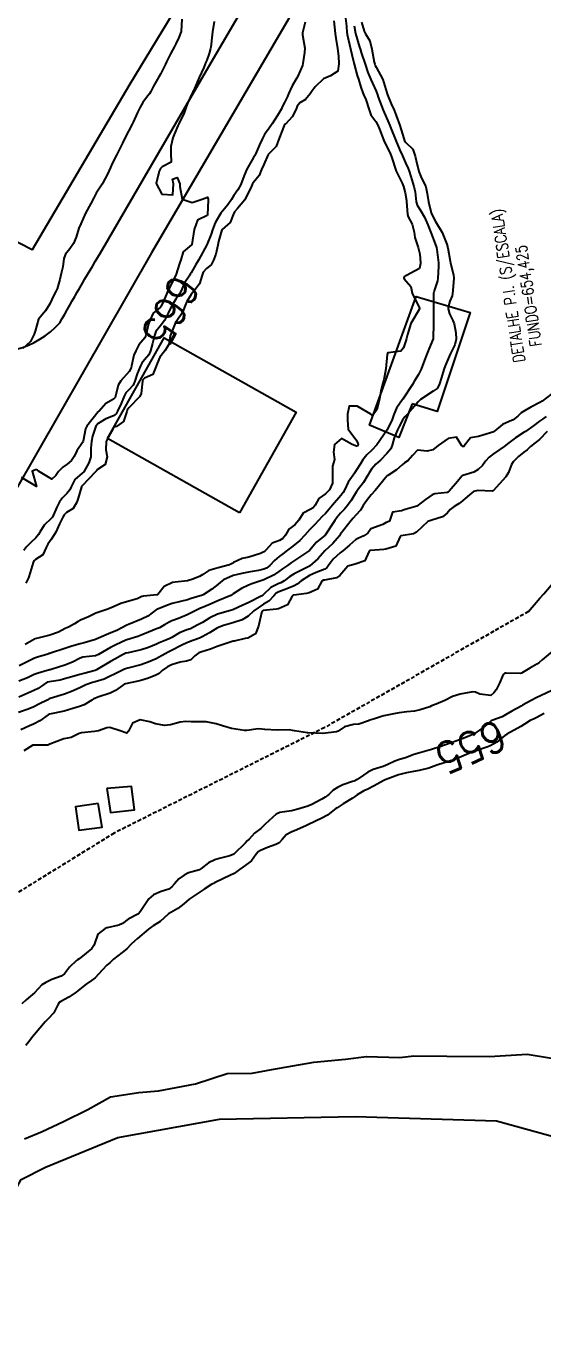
# Model space of a CAD drawing. Header units: metres. Extents: x 292545 to 299085, y 7450245 to 7463078.
# Drawn here: x 296554.7 to 296622.6, y 7461108.6 to 7461279.8 of the extents above; entities that cross this region are included whole.
import ezdxf
from ezdxf.enums import TextEntityAlignment as Align

# ---------------------------------------------------------------- set-up
doc = ezdxf.new("R2010")
doc.units = ezdxf.units.M
doc.linetypes.add('DASHED', pattern=[0.75, 0.5, -0.25])
for name, color, linetype in [('Cotas', 45, 'Continuous'), ('Curvas de Nivel 1m', 11, 'Continuous'), ('Curvas de Nivel 5m', 15, 'Continuous'), ('Edificações', 30, 'Continuous'), ('Hidrografia', 140, 'Continuous'), ('TEXTO', 45, 'Continuous'), ('Vias Primárias', 230, 'Continuous'), ('Vias Secundárias', 230, 'DASHED')]:
    doc.layers.add(name, color=color, linetype=linetype)
doc.styles.add('ROMANS', font='romans', dxfattribs={"height": 0.2})
doc.styles.add('Style-STANDARD', font='STANDARD.shx')

msp = doc.modelspace()

# ---------------------------------------------------------------- linework, layer by layer
at = {"layer": 'Curvas de Nivel 1m', "flags": 128}
for points, elevation in [([(296598.81, 7461280.25), (296599.13, 7461279.09), (296599.33, 7461278.75), (296599.87, 7461277.83), (296600.14, 7461276.74), (296600.47, 7461275.01), (296600.55, 7461274.73), (296600.6, 7461274.59), (296600.74, 7461274.34), (296601.59, 7461272.72), (296601.99, 7461271.44), (296602.2, 7461270.72), (296602.69, 7461269.54), (296603.07, 7461268.71), (296603.36, 7461268.01), (296603.83, 7461266.7), (296604.35, 7461264.97), (296604.45, 7461264.69), (296604.62, 7461264.44), (296605.53, 7461263.59), (296605.86, 7461262.67), (296605.99, 7461262.07), (296606.33, 7461260.66), (296606.57, 7461259.99), (296607.23, 7461258.65), (296607.43, 7461257.77), (296607.59, 7461256.65), (296607.95, 7461255.21), (296608.19, 7461254.64), (296608.5, 7461254.09), (296609.39, 7461252.63), (296610, 7461251.09), (296610.12, 7461250.62), (296610.44, 7461248.88), (296610.48, 7461248.62), (296610.87, 7461247.07), (296610.93, 7461246.61), (296610.78, 7461244.99), (296610.74, 7461244.61), (296610.69, 7461244.32), (296610.38, 7461243.61), (296610.16, 7461242.83), (296610.16, 7461242.62), (296610.36, 7461241.94), (296610.8, 7461241.07), (296610.95, 7461240.61), (296611.18, 7461239.46), (296611.24, 7461238.61), (296611.07, 7461237.85), (296610.43, 7461236.62), (296610.29, 7461236.34), (296609.78, 7461235.12), (296609.62, 7461234.63), (296609.3, 7461233.58), (296609.01, 7461232.63), (296608.74, 7461232.14), (296608.23, 7461231.76), (296606.53, 7461230.67), (296606.22, 7461230.37), (296605.44, 7461229.45), (296604.77, 7461228.68), (296604.5, 7461228.39), (296604.19, 7461227.98), (296603.73, 7461227.14), (296603.53, 7461226.7), (296603.09, 7461225.63), (296602.82, 7461224.7), (296602.63, 7461224.22), (296602.14, 7461223.59), (296601.28, 7461222.72), (296600.69, 7461222.17), (296600.11, 7461221.53), (296599.8, 7461221.05), (296599.63, 7461220.74), (296599.06, 7461219.78), (296598.25, 7461218.76), (296598.17, 7461218.67), (296598.08, 7461218.51), (296597.44, 7461217.4), (296596.97, 7461216.77), (296596.54, 7461216.29), (296596.05, 7461215.74), (296595.6, 7461215.23), (296595.27, 7461214.79), (296594.01, 7461212.84), (296592.9, 7461211.92), (296591.98, 7461210.86), (296589.97, 7461209.53), (296589.58, 7461209.25), (296589.06, 7461208.87), (296588.41, 7461208.42), (296587.95, 7461208.07), (296587.25, 7461207.59), (296585.94, 7461206.98), (296585.7, 7461206.9), (296584.39, 7461206.47), (296583.93, 7461206.27), (296583.03, 7461205.84), (296581.92, 7461205.17), (296581.8, 7461205.07), (296581.61, 7461204.95), (296579.91, 7461204.22), (296579.05, 7461203.84), (296577.9, 7461203.35), (296577.65, 7461203.25), (296577.12, 7461203.01), (296576.31, 7461202.59), (296575.89, 7461202.38), (296574.76, 7461201.92), (296573.88, 7461201.59), (296573.51, 7461201.42), (296572.91, 7461201.06), (296572.24, 7461200.7), (296571.86, 7461200.53), (296570.82, 7461200.12), (296569.85, 7461199.72), (296569.4, 7461199.54), (296567.96, 7461199.12), (296567.84, 7461199.07), (296566.52, 7461198.44), (296565.83, 7461198.08), (296564.22, 7461197.16), (296563.82, 7461197.02), (296562.18, 7461196.83), (296561.82, 7461196.71), (296560.84, 7461196.17), (296559.81, 7461195.76), (296558.16, 7461195.23), (296557.88, 7461195.16), (296557.8, 7461195.14), (296556.31, 7461194.74), (296555.79, 7461194.53), (296554.92, 7461194.13), (296553.78, 7461193.67)], 661), ([(296597.82, 7461279.78), (296597.99, 7461278.77), (296598.53, 7461277), (296598.61, 7461276.76), (296598.77, 7461276.29), (296599.26, 7461274.75), (296599.63, 7461273.65), (296600.03, 7461272.74), (296600.25, 7461272.27), (296600.71, 7461271.22), (296600.9, 7461270.73), (296601, 7461270.42), (296601.63, 7461268.72), (296602.37, 7461267), (296602.51, 7461266.71), (296602.65, 7461266.36), (296603.32, 7461264.7), (296603.84, 7461263.46), (296604.17, 7461262.69), (296604.59, 7461261.78), (296604.93, 7461261.03), (296605.05, 7461260.68), (296605.28, 7461259.97), (296605.69, 7461258.67), (296605.83, 7461257.96), (296605.98, 7461256.67), (296606.1, 7461256.24), (296606.52, 7461255.59), (296607.07, 7461254.65), (296607.52, 7461253.62), (296607.89, 7461252.65), (296608.47, 7461251.15), (296608.65, 7461250.64), (296608.71, 7461250.39), (296608.9, 7461248.64), (296608.92, 7461248.14), (296608.82, 7461246.64), (296608.76, 7461246.29), (296608.4, 7461245.11), (296608.28, 7461244.76), (296608.26, 7461244.64), (296608.26, 7461242.75), (296608.26, 7461242.64), (296608.26, 7461240.73), (296608.26, 7461240.64), (296608.22, 7461238.75), (296608.19, 7461238.64), (296607.64, 7461237.31), (296607.38, 7461236.65), (296607.08, 7461235.86), (296606.64, 7461234.66), (296606.52, 7461234.4), (296606.26, 7461233.96), (296605.77, 7461233.14), (296605.48, 7461232.67), (296604.22, 7461230.74), (296604.21, 7461230.71), (296604.19, 7461230.69), (296603.38, 7461229.53), (296603.06, 7461228.7), (296602.83, 7461228.07), (296602.17, 7461226.71), (296600.8, 7461224.73), (296600.15, 7461224.03), (296599.48, 7461223.41), (296598.98, 7461222.75), (296598.66, 7461222.22), (296598.11, 7461221.37), (296597.86, 7461221.01), (296597.68, 7461220.76), (296597.06, 7461219.8), (296596.55, 7461218.78), (296596.39, 7461218.47), (296596.08, 7461218.08), (296594.99, 7461216.8), (296594.56, 7461216.29), (296594.05, 7461215.71), (296593.6, 7461215.26), (296593.17, 7461214.82), (296592.63, 7461214.22), (296592.02, 7461213.59), (296591.33, 7461212.84), (296590.68, 7461212.17), (296589.99, 7461211.59), (296589.58, 7461211.27), (296589.06, 7461210.87), (296588.45, 7461210.4), (296587.97, 7461210.05), (296587.34, 7461209.51), (296586.74, 7461208.89), (296586.31, 7461208.54), (296585.96, 7461208.38), (296585.28, 7461208.23), (296583.95, 7461208.01), (296583.05, 7461207.84), (296581.95, 7461207.55), (296580.68, 7461206.97), (296580.25, 7461206.66), (296579.93, 7461206.38), (296579.14, 7461205.77), (296577.97, 7461205), (296577.93, 7461204.98), (296577.91, 7461204.97), (296576.4, 7461204.53), (296575.91, 7461204.37), (296575, 7461204.13), (296573.9, 7461203.87), (296573.3, 7461203.65), (296571.89, 7461203.09), (296571.88, 7461203.09), (296571.86, 7461203.07), (296570.73, 7461202.23), (296569.88, 7461201.8), (296568.16, 7461201.12), (296567.96, 7461201.03), (296567.87, 7461200.99), (296566.64, 7461200.35), (296565.86, 7461200.01), (296565.23, 7461199.78), (296563.93, 7461199.17), (296563.84, 7461199.13), (296562.34, 7461198.69), (296561.84, 7461198.58), (296560.74, 7461198.29), (296559.83, 7461197.96), (296557.92, 7461197.33), (296557.82, 7461197.31), (296557.77, 7461197.3), (296557.58, 7461197.24), (296556.23, 7461196.84), (296555.82, 7461196.68), (296554.87, 7461196.21), (296553.81, 7461195.7)], 662), ([(296579.43, 7461280.36), (296579.22, 7461278.99), (296579.19, 7461278.59), (296579.01, 7461276.99), (296578.97, 7461276.79), (296578.76, 7461276.16), (296578.45, 7461275.29), (296578.35, 7461275), (296578.06, 7461274.32), (296577.47, 7461273.01), (296576.71, 7461271.26), (296576.63, 7461271.1), (296576.6, 7461271.02), (296575.99, 7461269.72), (296575.73, 7461269.03), (296575.46, 7461268.24), (296574.84, 7461267.04), (296574.77, 7461266.92), (296574.65, 7461266.65), (296574.17, 7461265.51), (296574.02, 7461265.05), (296573.76, 7461263.91), (296573.74, 7461263.05), (296573.77, 7461261.87), (296572.58, 7461261.27), (296572.4, 7461261.06), (296572.19, 7461260.68), (296571.8, 7461259.07), (296572.54, 7461257.67), (296574.01, 7461257.58), (296574.11, 7461259.04), (296573.97, 7461259.65), (296574.57, 7461259.84), (296574.91, 7461259.04), (296574.93, 7461258.66), (296575.24, 7461257.03), (296576.53, 7461256.55), (296577.86, 7461257), (296578.54, 7461257.26), (296578.65, 7461256.99), (296578.65, 7461256.87), (296578.57, 7461254.99), (296578.56, 7461254.94), (296578.51, 7461254.88), (296577.25, 7461254.26), (296576.81, 7461253.02), (296576.5, 7461251.06), (296576.49, 7461251.02), (296576.46, 7461250.99), (296575.37, 7461250.11), (296575.04, 7461249.03), (296574.9, 7461248.57), (296574.41, 7461247.04), (296573.4, 7461245.05), (296572.68, 7461243.37), (296572.53, 7461243.07), (296572.47, 7461242.97), (296572.37, 7461242.82), (296571.41, 7461242.03), (296570.97, 7461241.08), (296570.81, 7461240.61), (296570.44, 7461239.09), (296570.41, 7461239), (296570.32, 7461238.8), (296569.53, 7461237.88), (296569.12, 7461237.1), (296568.9, 7461236.49), (296568.59, 7461235.11), (296568.52, 7461234.85), (296568.27, 7461234.37), (296567.15, 7461233.13), (296566.8, 7461232.58), (296566.47, 7461231.14), (296566.41, 7461230.95), (296566.22, 7461230.73), (296565.22, 7461230.15), (296564.32, 7461229.16), (296564.25, 7461229.11), (296564.2, 7461229.07), (296562.71, 7461227.18), (296562.54, 7461226.82), (296562.2, 7461225.19), (296562.15, 7461225.02), (296561.39, 7461223.95), (296561.04, 7461223.2), (296560.68, 7461222.65), (296560.12, 7461222.17), (296559.53, 7461221.8), (296558.97, 7461221.22), (296558.63, 7461220.7), (296558.1, 7461220.22), (296556.37, 7461221.26), (296556.24, 7461221.38), (296556.11, 7461221.45), (296555.94, 7461221.44), (296555.54, 7461221.27), (296556.08, 7461219.26), (296554.1, 7461220.45)], 666), ([(296575.17, 7461280.68), (296575.08, 7461279.04), (296575.02, 7461278.81), (296574.79, 7461278.26), (296574.41, 7461277.41), (296574.23, 7461277.05), (296573.71, 7461276.1), (296573.19, 7461275.06), (296573.05, 7461274.75), (296572.74, 7461274.12), (296572.37, 7461273.42), (296572.18, 7461273.07), (296571.48, 7461271.85), (296571.05, 7461271.08), (296570.92, 7461270.87), (296570.69, 7461270.56), (296570.05, 7461269.73), (296569.71, 7461269.1), (296569.38, 7461268.39), (296568.77, 7461267.11), (296568.73, 7461267.03), (296568.65, 7461266.86), (296567.76, 7461265.12), (296567.39, 7461264.36), (296566.79, 7461263.14), (296566.6, 7461262.78), (296566.03, 7461261.7), (296565.8, 7461261.15), (296565.41, 7461260.31), (296564.82, 7461259.16), (296564.73, 7461258.99), (296564.56, 7461258.7), (296563.93, 7461257.78), (296563.61, 7461257.17), (296563.24, 7461256.46), (296562.51, 7461255.18), (296561.92, 7461253.76), (296561.67, 7461253.19), (296561.3, 7461252.03), (296560.97, 7461251.2), (296560.46, 7461250.47), (296559.89, 7461249.77), (296559.7, 7461249.22), (296559.54, 7461248.11), (296559.35, 7461247.22), (296559.16, 7461246.47), (296558.79, 7461245.23), (296558.67, 7461244.95), (296558.38, 7461244.4), (296557.82, 7461243.24), (296557.27, 7461242.34), (296556.34, 7461241.26), (296555.93, 7461239.66), (296555.8, 7461239.27), (296555.29, 7461238.29), (296554.3, 7461237.38)], 667), ([(296596.7, 7461280.78), (296596.8, 7461279.73), (296596.88, 7461278.86), (296596.89, 7461278.78), (296596.92, 7461278.65), (296597.34, 7461276.77), (296597.52, 7461276.02), (296597.83, 7461274.77), (296598.24, 7461273.25), (296598.39, 7461272.76), (296598.71, 7461271.72), (296598.95, 7461271), (296599.05, 7461270.75), (296599.35, 7461270.09), (296599.78, 7461268.74), (296600, 7461268.07), (296600.66, 7461267.22), (296600.95, 7461266.73), (296601.16, 7461266.21), (296601.74, 7461264.72), (296602.6, 7461262.91), (296602.7, 7461262.71), (296602.75, 7461262.56), (296603.36, 7461260.7), (296604.12, 7461259.13), (296604.33, 7461258.69), (296604.54, 7461257.86), (296604.69, 7461256.85), (296604.7, 7461256.69), (296604.83, 7461255), (296604.93, 7461254.68), (296605.44, 7461253.74), (296605.7, 7461252.67), (296605.79, 7461251.98), (296606.24, 7461250.66), (296606.45, 7461249.79), (296606.56, 7461248.66), (296606.55, 7461248.54), (296606.43, 7461247.92), (296604.7, 7461246.97), (296604.41, 7461246.81), (296604.37, 7461246.73), (296604.37, 7461246.69), (296604.41, 7461246.55), (296605.28, 7461245.55), (296605.44, 7461244.67), (296606.36, 7461242.76), (296606.4, 7461242.66), (296606.4, 7461242.62), (296606.36, 7461242.52), (296605.27, 7461240.68), (296604.85, 7461239.21), (296604.69, 7461238.68), (296604.6, 7461238.41), (296604.3, 7461237.48), (296603.95, 7461237.05), (296602.29, 7461236.81), (296602.22, 7461236.78), (296602.19, 7461236.71), (296602.17, 7461236.59), (296601.98, 7461234.71), (296601.72, 7461233.25), (296601.57, 7461232.72), (296601.34, 7461231.83), (296601.16, 7461230.73), (296600.79, 7461229.31), (296600.39, 7461228.74), (296600.29, 7461228.65), (296600.2, 7461228.63), (296600, 7461228.74), (296598.21, 7461229.8), (296597.19, 7461229.8), (296596.96, 7461228.77), (296596.97, 7461227.99), (296597.04, 7461226.77), (296598.16, 7461225.25), (296598.36, 7461224.76), (296598.3, 7461224.61), (296598.15, 7461224.54), (296597.57, 7461224.77), (296596.16, 7461225.58), (296595.25, 7461224.79), (296595.11, 7461223.76), (296595.23, 7461222.79), (296594.99, 7461221.93), (296594.99, 7461220.8), (296594.96, 7461219.67), (296594.58, 7461218.8), (296594.08, 7461218.3), (296593.2, 7461217.69), (296592.71, 7461216.82), (296592.45, 7461216.44), (296592.05, 7461216.21), (296591.13, 7461215.76), (296590.57, 7461214.85), (296590.03, 7461214.22), (296589.24, 7461213.65), (296588.82, 7461212.87), (296588.47, 7461212.41), (296588, 7461212.17), (296587.07, 7461211.82), (296586.22, 7461210.9), (296586.11, 7461210.77), (296585.98, 7461210.67), (296585.53, 7461210.46), (296583.97, 7461209.97), (296583.13, 7461209.78), (296581.97, 7461209.25), (296581.79, 7461209.12), (296581.43, 7461208.96), (296579.96, 7461208.57), (296578.74, 7461208.21), (296577.95, 7461207.71), (296577.52, 7461207.43), (296576.51, 7461207.01), (296576.07, 7461206.89), (296575.94, 7461206.87), (296574.29, 7461206.69), (296573.94, 7461206.63), (296572.88, 7461206.11), (296572.03, 7461205.07), (296571.97, 7461205.02), (296571.91, 7461205), (296570.14, 7461204.86), (296569.91, 7461204.79), (296569.3, 7461204.49), (296567.9, 7461204.08), (296567.16, 7461203.87), (296565.89, 7461203.3), (296565.79, 7461203.25), (296565.46, 7461203.15), (296563.89, 7461202.6), (296562.92, 7461202.14), (296561.88, 7461201.68), (296561.56, 7461201.51), (296561.07, 7461201.2), (296560.28, 7461200.79), (296559.86, 7461200.58), (296558.96, 7461200.12), (296557.85, 7461199.71), (296557.48, 7461199.61), (296556.07, 7461199.26), (296555.88, 7461199.22), (296555.84, 7461199.2), (296554.62, 7461198.49)], 663), ([(296595.16, 7461280.45), (296595.32, 7461278.79), (296595.41, 7461278.17), (296595.66, 7461276.79), (296595.76, 7461275.79), (296595.8, 7461274.79), (296595.7, 7461273.83), (296594.73, 7461273.22), (296593.8, 7461272.81), (296592.71, 7461271.79), (296592.31, 7461271.23), (296592.06, 7461270.84), (296591.44, 7461270.09), (296590.69, 7461269.66), (296590.32, 7461269.21), (296590.19, 7461268.85), (296589.7, 7461267.82), (296588.79, 7461266.87), (296588.72, 7461266.81), (296588.65, 7461266.69), (296587.93, 7461264.88), (296587.56, 7461263.95), (296586.6, 7461262.98), (296586.57, 7461262.93), (296586.55, 7461262.9), (296585.94, 7461261.56), (296585.66, 7461260.91), (296585.34, 7461260.14), (296584.56, 7461259.16), (296584.47, 7461259.01), (296584.43, 7461258.92), (296584.34, 7461258.71), (296583.46, 7461256.94), (296582.52, 7461255.78), (296582.12, 7461255.35), (296581.93, 7461254.96), (296581.53, 7461253.93), (296580.48, 7461253.01), (296580.47, 7461252.99), (296580.46, 7461252.97), (296580.01, 7461251.43), (296579.91, 7461250.98), (296579.65, 7461249.78), (296579.36, 7461248.98), (296579.03, 7461248.39), (296578.43, 7461247.92), (296578.01, 7461247.41), (296577.87, 7461247.01), (296577.52, 7461245.89), (296576.85, 7461245.02), (296576.62, 7461244.79), (296576.39, 7461244.48), (296575.85, 7461243.55), (296575.63, 7461243.03), (296575.29, 7461242.1), (296574.54, 7461241.04), (296574.45, 7461240.94), (296574.34, 7461240.79), (296573.65, 7461239.05), (296573.47, 7461237.89), (296572.96, 7461237.06), (296572.28, 7461236.26), (296571.93, 7461235.42), (296571.83, 7461235.07), (296571.36, 7461233.98), (296570.26, 7461233.47), (296570.08, 7461233.27), (296570.03, 7461233.09), (296569.84, 7461231.48), (296569.66, 7461231.1), (296568.21, 7461229.6), (296568.02, 7461229.3), (296567.97, 7461229.12), (296567.53, 7461227.78), (296566.58, 7461227.14), (296566.29, 7461227.03), (296566.18, 7461226.89), (296565.53, 7461225.78), (296565.23, 7461225.15), (296565.22, 7461224.07), (296565.37, 7461223.15), (296565.11, 7461222.16), (296564.11, 7461221.47), (296563.96, 7461221.31), (296563.84, 7461221.16), (296562.08, 7461219.32), (296562.02, 7461219.25), (296561.99, 7461219.19), (296561.55, 7461217.71), (296561.38, 7461217.2), (296560.91, 7461216.34), (296560.04, 7461215.82), (296559.72, 7461215.53), (296559.54, 7461215.22), (296559.13, 7461214.33), (296558.65, 7461213.23), (296558, 7461212.29), (296557.56, 7461211.68), (296557.37, 7461211.25), (296556.93, 7461210.29), (296555.97, 7461209.68), (296555.73, 7461209.5), (296555.63, 7461209.26), (296555.27, 7461207.95), (296555.04, 7461207.27), (296554.67, 7461206.53)], 664), ([(296623.04, 7461228.47), (296622.56, 7461228.11), (296622.19, 7461227.82), (296621.42, 7461227.25), (296620.34, 7461226.5), (296620.24, 7461226.43), (296620.17, 7461226.39), (296619.03, 7461225.65), (296618.16, 7461225), (296617.53, 7461224.53), (296616.14, 7461223.55), (296615.58, 7461223.11), (296615.08, 7461222.56), (296614.68, 7461222.01), (296614.12, 7461221.48), (296613.54, 7461221.15), (296612.1, 7461220.68), (296612.04, 7461220.65), (296611.97, 7461220.59), (296611.42, 7461219.93), (296610.29, 7461218.62), (296610.19, 7461218.51), (296610.08, 7461218.48), (296608.44, 7461218.27), (296608.08, 7461218.14), (296607.18, 7461217.54), (296606.05, 7461216.67), (296604.51, 7461216.22), (296604.05, 7461216.05), (296602.87, 7461215.88), (296602.47, 7461214.71), (296602.16, 7461214.58), (296602.03, 7461214.53), (296601.58, 7461214.27), (296600.02, 7461213.68), (296599.62, 7461213.14), (296599.12, 7461212.75), (296598.32, 7461212.44), (296598.01, 7461212.25), (296597.22, 7461211.55), (296596.32, 7461210.78), (296595.98, 7461210.52), (296595.07, 7461209.7), (296594.41, 7461208.81), (296594.22, 7461208.55), (296593.96, 7461208.4), (296592.84, 7461207.94), (296591.95, 7461207.56), (296590.85, 7461206.85), (296590.36, 7461206.43), (296589.93, 7461206.21), (296588.98, 7461205.82), (296587.92, 7461205.42), (296587.56, 7461205.24), (296587.26, 7461204.89), (296586.63, 7461204.17), (296585.9, 7461203.77), (296584.64, 7461202.92), (296583.89, 7461202.21), (296583.1, 7461201.72), (296581.88, 7461201.33), (296580.66, 7461200.97), (296580.08, 7461200.77), (296579.87, 7461200.66), (296578.84, 7461200.01), (296577.85, 7461199.48), (296577.52, 7461199.34), (296576.61, 7461199.01), (296576.06, 7461198.8), (296575.84, 7461198.7), (296575.2, 7461198.4), (296573.83, 7461197.71), (296573.4, 7461197.49), (296572.61, 7461197.06), (296572.12, 7461196.77), (296571.82, 7461196.62), (296570.75, 7461196.15), (296569.81, 7461195.8), (296568.07, 7461195.38), (296567.8, 7461195.31), (296567.67, 7461195.25), (296567.41, 7461195.12), (296566.33, 7461194.59), (296565.79, 7461194.31), (296564.99, 7461193.95), (296563.78, 7461193.6), (296563.44, 7461193.51), (296562.57, 7461193.18), (296562.03, 7461192.92), (296561.77, 7461192.79), (296560.67, 7461192.3), (296559.76, 7461191.96), (296557.89, 7461191.38), (296557.75, 7461191.33), (296557.7, 7461191.3), (296557.59, 7461191.24), (296556.38, 7461190.63), (296555.74, 7461190.31), (296555.01, 7461190), (296553.74, 7461189.56)], 659), ([(296623.2, 7461226.46), (296622.16, 7461225.43), (296621.63, 7461225.01), (296620.98, 7461224.49), (296620.56, 7461224.08), (296620.14, 7461223.76), (296619.44, 7461223.2), (296618.73, 7461222.51), (296618.48, 7461222.15), (296618.11, 7461221.09), (296617.77, 7461220.52), (296616.08, 7461218.69), (296615.98, 7461218.66), (296614.08, 7461218.72), (296613.52, 7461218.58), (296612.73, 7461217.93), (296612.06, 7461217.35), (296611.63, 7461217.03), (296610.96, 7461216.61), (296610.43, 7461216.23), (296610.04, 7461215.75), (296609.42, 7461215.25), (296608.03, 7461214.81), (296607.52, 7461214.65), (296606.02, 7461213.26), (296605.64, 7461213.05), (296604.01, 7461212.77), (296603.95, 7461212.76), (296603.88, 7461212.69), (296603.29, 7461211.41), (296601.99, 7461211), (296601.73, 7461210.98), (296599.98, 7461210.86), (296599.89, 7461210.83), (296599.8, 7461210.74), (296599.25, 7461209.47), (296597.97, 7461209.04), (296596.99, 7461208.77), (296595.95, 7461207.57), (296595.5, 7461207.25), (296593.94, 7461206.94), (296593.82, 7461206.93), (296593.56, 7461206.81), (296592.99, 7461205.76), (296591.92, 7461205.29), (296591.56, 7461205.19), (296589.91, 7461204.98), (296589.82, 7461204.96), (296589.68, 7461204.86), (296589.06, 7461203.71), (296587.9, 7461203.19), (296587.63, 7461203.15), (296585.89, 7461202.94), (296585.81, 7461202.9), (296585.66, 7461202.67), (296585.25, 7461200.91), (296584.87, 7461199.9), (296583.85, 7461199.34), (296583.52, 7461199.26), (296582.06, 7461198.95), (296581.88, 7461198.91), (296581.84, 7461198.9), (296581.79, 7461198.89), (296579.84, 7461198.21), (296578.95, 7461197.87), (296577.83, 7461197.53), (296577.44, 7461197.39), (296576.9, 7461197.01), (296576.35, 7461196.49), (296575.82, 7461196.31), (296574.97, 7461196.19), (296573.81, 7461195.83), (296573.3, 7461195.57), (296572.61, 7461195.06), (296572.19, 7461194.67), (296571.79, 7461194.47), (296570.8, 7461194.07), (296569.78, 7461193.76), (296569.24, 7461193.65), (296567.78, 7461193.32), (296567.63, 7461193.27), (296567.39, 7461193.12), (296566.45, 7461192.45), (296565.76, 7461192.11), (296564.15, 7461191.55), (296563.76, 7461191.41), (296563.59, 7461191.33), (296563.34, 7461191.17), (296562.36, 7461190.57), (296561.74, 7461190.34), (296560.87, 7461190.07), (296559.74, 7461189.73), (296557.81, 7461189.32), (296557.73, 7461189.3), (296557.69, 7461189.28), (296557.63, 7461189.24), (296556.52, 7461188.45), (296555.71, 7461188.02), (296555.19, 7461187.79), (296554.01, 7461187.29)], 658), ([(296623.83, 7461197.55), (296622.55, 7461196.47), (296622.15, 7461196.14), (296621.81, 7461195.89), (296620.9, 7461195.39), (296619.8, 7461194.74), (296619.62, 7461194.68), (296617.8, 7461194.74), (296617.62, 7461194.71), (296617.41, 7461194.53), (296616.92, 7461193.4), (296616.49, 7461192.54), (296616.16, 7461192.16), (296615.77, 7461191.81), (296614.36, 7461191.97), (296613.77, 7461192.23), (296613.44, 7461192.25), (296611.77, 7461191.98), (296610.73, 7461191.64), (296609.76, 7461191.14), (296608.6, 7461190.64), (296607.98, 7461190.41), (296607.75, 7461190.32), (296606.51, 7461189.89), (296605.74, 7461189.73), (296604.76, 7461189.65), (296603.74, 7461189.5), (296603.06, 7461189.37), (296601.73, 7461189.1), (296601.44, 7461189.01), (296600.5, 7461188.73), (296599.9, 7461188.56), (296599.72, 7461188.47), (296598.43, 7461188.04), (296597.72, 7461187.99), (296596.58, 7461187.65), (296595.71, 7461187.09), (296595.5, 7461187), (296593.7, 7461186.81), (296591.73, 7461186.87), (296591.7, 7461186.87), (296589.98, 7461187.13), (296589.71, 7461187.2), (296589.31, 7461187.26), (296587.71, 7461187.22), (296586.11, 7461187.31), (296585.71, 7461187.37), (296585.23, 7461187.39), (296583.71, 7461187.21), (296583.44, 7461187.2), (296581.71, 7461187.44), (296580.53, 7461187.79), (296579.71, 7461188.07), (296578.37, 7461188.34), (296577.72, 7461188.34), (296576.4, 7461188.33), (296575.72, 7461188.39), (296574.96, 7461188.28), (296573.71, 7461187.92), (296572.91, 7461187.86), (296571.71, 7461188.06), (296570.96, 7461188.32), (296569.72, 7461188.57), (296568.69, 7461188.14), (296568.18, 7461187.12), (296567.98, 7461186.84), (296567.7, 7461186.92), (296567.21, 7461187.12), (296565.71, 7461187.6), (296565.31, 7461187.54), (296564.22, 7461187.16), (296563.7, 7461187.04), (296561.99, 7461186.9), (296561.7, 7461186.78), (296560.63, 7461186.27), (296559.69, 7461186.08), (296557.83, 7461185.38), (296557.68, 7461185.3), (296557.64, 7461185.28), (296555.68, 7461185.27), (296555.61, 7461185.26), (296554.43, 7461184.52)], 657), ([(296623.79, 7461192.45), (296622.42, 7461191.81), (296621.76, 7461191.49), (296621.09, 7461191.15), (296619.93, 7461190.5), (296619.82, 7461190.44), (296619.75, 7461190.4), (296618.54, 7461189.72), (296617.73, 7461189.23), (296617.27, 7461189), (296616.05, 7461188.55), (296615.82, 7461188.45), (296615.72, 7461188.38), (296614.75, 7461187.52), (296613.71, 7461186.84), (296613.19, 7461186.58), (296612.16, 7461186.13), (296611.69, 7461185.96), (296610.7, 7461185.6), (296609.68, 7461185.25), (296609.21, 7461185.1), (296607.87, 7461184.65), (296607.67, 7461184.59), (296606.16, 7461184.17), (296605.67, 7461184.02), (296604.7, 7461183.65), (296603.66, 7461183.32), (296603.19, 7461183.17), (296602.27, 7461182.71), (296601.65, 7461182.48), (296600.33, 7461182.05), (296599.64, 7461181.7), (296599.06, 7461181.32), (296598.22, 7461180.75), (296597.84, 7461180.55), (296597.63, 7461180.48), (296596.35, 7461180.06), (296595.62, 7461179.7), (296595.07, 7461179.34), (296594.49, 7461178.8), (296594, 7461178.41), (296593.6, 7461178.16), (296592.17, 7461177.42), (296591.59, 7461177.21), (296591.3, 7461177.13), (296590.42, 7461176.85), (296589.77, 7461176.67), (296589.58, 7461176.63), (296588.05, 7461176.4), (296587.58, 7461176.19), (296586.14, 7461174.9), (296585.86, 7461174.6), (296585.55, 7461174.33), (296584.75, 7461173.71), (296584.05, 7461172.92), (296583.78, 7461172.68), (296583.53, 7461172.45), (296582.01, 7461170.95), (296581.51, 7461170.7), (296580.11, 7461170.37), (296579.51, 7461170.2), (296578.68, 7461169.81), (296577.69, 7461169), (296577.57, 7461168.93), (296577.49, 7461168.9), (296576.04, 7461168.47), (296575.48, 7461168.2), (296574.81, 7461167.7), (296574.24, 7461167.04), (296573.87, 7461166.63), (296573.46, 7461166.34), (296572.48, 7461166.03), (296571.45, 7461165.59), (296570.86, 7461165.08), (296569.7, 7461163.37), (296569.49, 7461163.1), (296569.46, 7461163.06), (296569.42, 7461163.05), (296568.14, 7461162.39), (296567.4, 7461161.85), (296566.92, 7461161.61), (296565.39, 7461161.27), (296565.31, 7461161.24), (296565.11, 7461161.15), (296564.14, 7461160.41), (296563.7, 7461159.17), (296563.61, 7461158.92), (296563.37, 7461158.55), (296562.62, 7461157.91), (296561.68, 7461157.19), (296561.49, 7461157.05), (296561.35, 7461156.96), (296560.44, 7461156.1), (296559.75, 7461155.21), (296559.32, 7461154.91), (296558.09, 7461154.45), (296557.31, 7461154.07), (296556.79, 7461153.76), (296556.31, 7461153.25), (296555.83, 7461152.72), (296555.29, 7461152.26), (296554.73, 7461151.82), (296554.16, 7461151.28)], 656)]:
    msp.add_lwpolyline(points, dxfattribs=dict(at, elevation=elevation))
at = {"layer": 'Curvas de Nivel 5m', "flags": 128}
for points, elevation in [([(296591.38, 7461280.28), (296591.02, 7461278.85), (296591.05, 7461278.59), (296591.33, 7461276.84), (296591.32, 7461276.29), (296591.09, 7461274.85), (296591.02, 7461274.57), (296590.73, 7461273.86), (296590.42, 7461273.16), (296590.25, 7461272.85), (296589.67, 7461271.91), (296589.2, 7461270.87), (296589.06, 7461270.5), (296588.69, 7461269.7), (296588.39, 7461269.16), (296588.26, 7461268.88), (296587.77, 7461267.99), (296587.04, 7461266.89), (296586.65, 7461266.35), (296586.04, 7461265.51), (296585.75, 7461264.91), (296585.4, 7461264.14), (296584.86, 7461262.92), (296584.77, 7461262.75), (296584.6, 7461262.47), (296583.73, 7461260.93), (296583.37, 7461260.14), (296582.92, 7461258.94), (296582.55, 7461258.25), (296582.02, 7461257.48), (296581.7, 7461256.96), (296581.22, 7461256.27), (296580.52, 7461255.42), (296580.31, 7461255.17), (296580.18, 7461254.97), (296579.58, 7461253.89), (296579.22, 7461252.98), (296579.04, 7461252.43), (296578.46, 7461250.99), (296577.37, 7461249.01), (296577.04, 7461248.41), (296576.42, 7461247.33), (296576.3, 7461247.14), (296576.22, 7461247.02), (296575.51, 7461245.92), (296575.12, 7461245.03), (296574.87, 7461244.55), (296574.38, 7461243.87), (296573.87, 7461243.05), (296573.4, 7461242.01), (296572.9, 7461241.06), (296572.34, 7461240.33), (296571.78, 7461239.62), (296571.58, 7461239.08), (296571.35, 7461238.04), (296571.08, 7461237.08), (296570.83, 7461236.54), (296570.28, 7461235.89), (296569.92, 7461235.45), (296569.76, 7461235.1), (296569.32, 7461234.04), (296569, 7461233.1), (296568.79, 7461232.56), (296568.24, 7461231.97), (296567.81, 7461231.54), (296567.62, 7461231.13), (296567.2, 7461230.14), (296566.74, 7461229.13), (296566.54, 7461228.79), (296566.2, 7461228.56), (296565.22, 7461228.13), (296564.19, 7461227.54), (296563.88, 7461227.16), (296563.46, 7461225.88), (296563.31, 7461225.17), (296563.25, 7461224.28), (296563.23, 7461223.17), (296562.95, 7461222.35), (296562.29, 7461221.19), (296562.1, 7461220.99), (296561.14, 7461220.16), (296560.64, 7461219.2), (296560.47, 7461218.81), (296560.07, 7461218.34), (296559.51, 7461217.78), (296559.11, 7461217.22), (296558.74, 7461216.54), (296558.17, 7461215.24), (296558.03, 7461215.03), (296557.11, 7461214.16), (296556.52, 7461213.25), (296556.34, 7461212.93), (296556.01, 7461212.52), (296555.36, 7461211.91), (296554.73, 7461211.27), (296554.43, 7461210.83)], 665), ([(296624.24, 7461231.76), (296622.54, 7461230.48), (296622.22, 7461230.29), (296621.04, 7461229.67), (296620.21, 7461229.2), (296619.77, 7461228.94), (296619.33, 7461228.51), (296618.7, 7461228.01), (296618.19, 7461227.78), (296617.3, 7461227.42), (296616.33, 7461226.55), (296616.17, 7461226.45), (296614.75, 7461225.98), (296614.17, 7461225.83), (296613.1, 7461225.64), (296612.28, 7461224.59), (296612.22, 7461224.53), (296612.15, 7461224.49), (296612.05, 7461224.49), (296611.99, 7461224.59), (296611.28, 7461225.72), (296610.16, 7461225.55), (296608.86, 7461224.63), (296608.15, 7461224.09), (296607.4, 7461223.91), (296606.15, 7461224.02), (296605.5, 7461223.31), (296604.94, 7461222.68), (296604.44, 7461222.37), (296604.12, 7461222.11), (296603.38, 7461221.43), (296602.24, 7461220.71), (296602.15, 7461220.67), (296602.1, 7461220.62), (296600.58, 7461218.73), (296600.08, 7461218.16), (296599.43, 7461217.39), (296599.02, 7461216.75), (296598.64, 7461216.16), (296598.04, 7461215.47), (296597.7, 7461215.1), (296597.42, 7461214.77), (296596.01, 7461212.94), (296595.9, 7461212.79), (296595.02, 7461211.78), (296593.98, 7461210.81), (296593.04, 7461209.76), (296591.99, 7461208.83), (296591.97, 7461208.82), (296591.94, 7461208.8), (296589.95, 7461207.77), (296589.39, 7461207.42), (296588.65, 7461206.87), (296588.21, 7461206.61), (296587.94, 7461206.5), (296586.86, 7461205.96), (296585.92, 7461205.06), (296585.83, 7461204.98), (296585.69, 7461204.9), (296583.9, 7461203.97), (296583.19, 7461203.64), (296581.89, 7461203.06), (296581.59, 7461202.95), (296579.89, 7461202.47), (296578.87, 7461202), (296577.88, 7461201.39), (296577.64, 7461201.24), (296577.21, 7461201.01), (296576.31, 7461200.57), (296575.86, 7461200.41), (296574.88, 7461200.01), (296573.85, 7461199.41), (296573.62, 7461199.28), (296573.09, 7461199.06), (296572.21, 7461198.7), (296571.84, 7461198.54), (296570.81, 7461198.1), (296569.83, 7461197.79), (296568.12, 7461197.41), (296567.83, 7461197.33), (296567.67, 7461197.27), (296567.4, 7461197.12), (296566.39, 7461196.56), (296565.81, 7461196.24), (296563.99, 7461195.17), (296563.87, 7461195.1), (296563.8, 7461195.08), (296562.31, 7461194.67), (296561.79, 7461194.53), (296560.75, 7461194.24), (296559.78, 7461193.96), (296559.18, 7461193.82), (296557.78, 7461193.6), (296557.5, 7461193.52), (296557.05, 7461193.25), (296556.3, 7461192.72), (296555.76, 7461192.43), (296554.95, 7461192.08), (296553.76, 7461191.59)], 660), ([(296622.8, 7461189.41), (296621.73, 7461188.84), (296621.47, 7461188.74), (296620.95, 7461188.49), (296620.21, 7461188.01), (296619.72, 7461187.72), (296617.88, 7461186.7), (296617.7, 7461186.59), (296617.67, 7461186.57), (296617.62, 7461186.53), (296616.56, 7461185.67), (296615.68, 7461185.18), (296615.24, 7461185), (296613.99, 7461184.57), (296613.76, 7461184.48), (296613.67, 7461184.46), (296613.51, 7461184.41), (296611.66, 7461183.62), (296610.93, 7461183.34), (296609.66, 7461182.95), (296608.7, 7461182.63), (296607.65, 7461182.26), (296606.36, 7461181.95), (296605.64, 7461181.82), (296604.7, 7461181.63), (296603.64, 7461181.35), (296601.92, 7461180.72), (296601.72, 7461180.63), (296601.63, 7461180.57), (296600.46, 7461179.9), (296599.61, 7461179.5), (296599.09, 7461179.26), (296598.23, 7461178.75), (296597.87, 7461178.48), (296597.6, 7461178.3), (296596.37, 7461177.56), (296595.59, 7461177.03), (296595.44, 7461176.93), (296595.26, 7461176.79), (296594.32, 7461176.06), (296593.57, 7461175.65), (296591.84, 7461174.84), (296591.66, 7461174.74), (296591.56, 7461174.69), (296590.29, 7461174.12), (296589.55, 7461173.84), (296588.91, 7461173.5), (296588.37, 7461172.87), (296587.97, 7461172.44), (296587.53, 7461172.22), (296586.46, 7461171.83), (296585.52, 7461171.44), (296585.2, 7461171.23), (296584.94, 7461170.92), (296584.34, 7461170.08), (296583.5, 7461169.43), (296582.78, 7461168.94), (296582.04, 7461168.4), (296581.48, 7461168.12), (296580.68, 7461167.76), (296579.47, 7461167.16), (296579.34, 7461167.1), (296579.14, 7461166.98), (296578.13, 7461166.32), (296577.45, 7461165.92), (296576.17, 7461165.02), (296575.44, 7461164.4), (296574.66, 7461163.81), (296573.42, 7461163.08), (296573.4, 7461163.07), (296573.39, 7461163.05), (296572.36, 7461162.1), (296571.4, 7461161.51), (296571.14, 7461161.33), (296570.82, 7461161.08), (296569.38, 7461159.86), (296568.96, 7461159.52), (296568.54, 7461159.11), (296567.98, 7461158.51), (296567.36, 7461158.03), (296566.22, 7461157.14), (296565.77, 7461156.72), (296565.34, 7461156.34), (296564.75, 7461155.74), (296564.25, 7461155.16), (296563.8, 7461154.69), (296563.31, 7461154.33), (296562.63, 7461153.86), (296561.79, 7461153.19), (296561.53, 7461152.96), (296561.3, 7461152.8), (296560.34, 7461152.16), (296559.28, 7461151.6), (296559.06, 7461151.44), (296558.93, 7461151.22), (296558.38, 7461150.11), (296557.6, 7461149.24), (296557.42, 7461149.07), (296557.25, 7461148.9), (296555.84, 7461147.26), (296555.58, 7461146.92), (296555.22, 7461146.45), (296554.67, 7461145.81)], 655)]:
    msp.add_lwpolyline(points, dxfattribs=dict(at, elevation=elevation))
at = {"layer": 'Edificações'}
msp.add_lwpolyline([(296578.88, 7461289.45), (296568.34, 7461272.14), (296555.51, 7461250.35), (296542.41, 7461257.06), (296539.98, 7461252.29), (296541.7, 7461251.25), (296538.86, 7461247.23), (296522.3, 7461256.37), (296527.73, 7461266.42), (296536.61, 7461261.38), (296542.86, 7461271.58), (296535.55, 7461276.13), (296540.61, 7461286.73)], dxfattribs=at)
for points in [[(296605.43, 7461230.1), (296603.71, 7461225.7), (296599.85, 7461227.33), (296605.97, 7461244.2), (296613.08, 7461242.12), (296608.72, 7461229.11)], [(296582.76, 7461215.78), (296565.41, 7461225.54), (296572.87, 7461238.79), (296590.22, 7461229.02)], [(296565.34, 7461179.58), (296565.83, 7461176.42), (296568.96, 7461176.76), (296568.56, 7461179.85)], [(296564.18, 7461177.58), (296561.21, 7461177.14), (296561.66, 7461174.08), (296564.73, 7461174.47)]]:
    msp.add_lwpolyline(points, close=True, dxfattribs=at)
at = {"layer": 'Hidrografia', "elevation": 657.82}
msp.add_lwpolyline([(296554.51, 7461133.55), (296556.82, 7461134.48), (296559.63, 7461135.83), (296562.82, 7461137.4), (296565.83, 7461139.04), (296569.52, 7461139.6), (296572.12, 7461139.84), (296574.46, 7461140.28), (296576.98, 7461140.74), (296581.14, 7461142.12), (296584.41, 7461142.18), (296587.01, 7461142.64), (296592.52, 7461143.61), (296596.67, 7461143.99), (296599.45, 7461144.34), (296603.81, 7461144.23), (296605.65, 7461144.46), (296609.99, 7461144.4), (296615.63, 7461144.34), (296620.58, 7461144.67), (296626.16, 7461143.73)], dxfattribs=at)
at = {"layer": 'Hidrografia'}
msp.add_lwpolyline([(296547.74, 7461097.37), (296546.37, 7461109.18), (296547.44, 7461115.53), (296551.61, 7461123.67), (296554.06, 7461128.21), (296557.28, 7461129.79), (296566.76, 7461133.73), (296580.13, 7461136.12), (296597.95, 7461136.45), (296616.54, 7461135.9), (296625.89, 7461133.3)], dxfattribs=at)
at = {"layer": 'Vias Primárias'}
msp.add_lwpolyline([(296564.51, 7461249.95), (296578.75, 7461274.45), (296600.89, 7461312.34, 0.263881), (296601.45, 7461321.87), (296573.92, 7461377.81, 0.204378), (296569.65, 7461383.42), (296545.95, 7461396.92), (296516.35, 7461347.03), (296481.54, 7461286.17, 0.417031), (296485.28, 7461272.55), (296525.46, 7461249.95), (296546.81, 7461237.36, 0.285858), (296559.16, 7461240.74, -0.011643)], format="xyb", close=True, dxfattribs=at)
msp.add_lwpolyline([(296620.72, 7461202.82, -0.029727), (296637.78, 7461220.64, 0.157123), (296645.48, 7461232.63, 0.133931), (296650.03, 7461242.82, 0.162547), (296648.67, 7461249.95, -0.013259), (296642.56, 7461266.3, 0.009808), (296636.64, 7461279.66, 0.057162), (296631.72, 7461288.21, 0.184813), (296624.59, 7461293.18, -0.092873), (296607.61, 7461299.48, 0.263732), (296601.12, 7461301.4), (296596.72, 7461293.59), (296571.2, 7461249.95), (296550.1, 7461213.15), (296530.04, 7461178.15), (296519.51, 7461160.92), (296531.79, 7461155.76)], format="xyb", dxfattribs=at)
at = {"layer": 'Vias Secundárias'}
msp.add_lwpolyline([(296620.72, 7461202.82), (296593.96, 7461187.58), (296566.28, 7461173.7), (296550.53, 7461163.99), (296538.47, 7461156.26, -0.252259), (296531.79, 7461155.76, -4.349062)], format="xyb", dxfattribs=at)

# ---------------------------------------------------------------- texts
at = {"layer": 'Cotas', "style": 'Style-STANDARD'}
for s, rotation, p in [('665', 241.2474, (296573.7, 7461242.33, 665)), ('655', 203.4252, (296613.19, 7461185.02, 655))]:
    msp.add_text(s, height=4, rotation=rotation, dxfattribs=at).set_placement(p, align=Align.MIDDLE_CENTER)
at = {"layer": 'TEXTO', "style": 'ROMANS', "width": 0.8}
for s, p in [('DETALHE P.I. (S/ESCALA)', (296620.3, 7461235.7)), ('FUNDO=654,425', (296622.48, 7461237.79))]:
    msp.add_text(s, height=1.5, rotation=98.6457, dxfattribs=at).set_placement(p)

doc.saveas('drawing.dxf')
